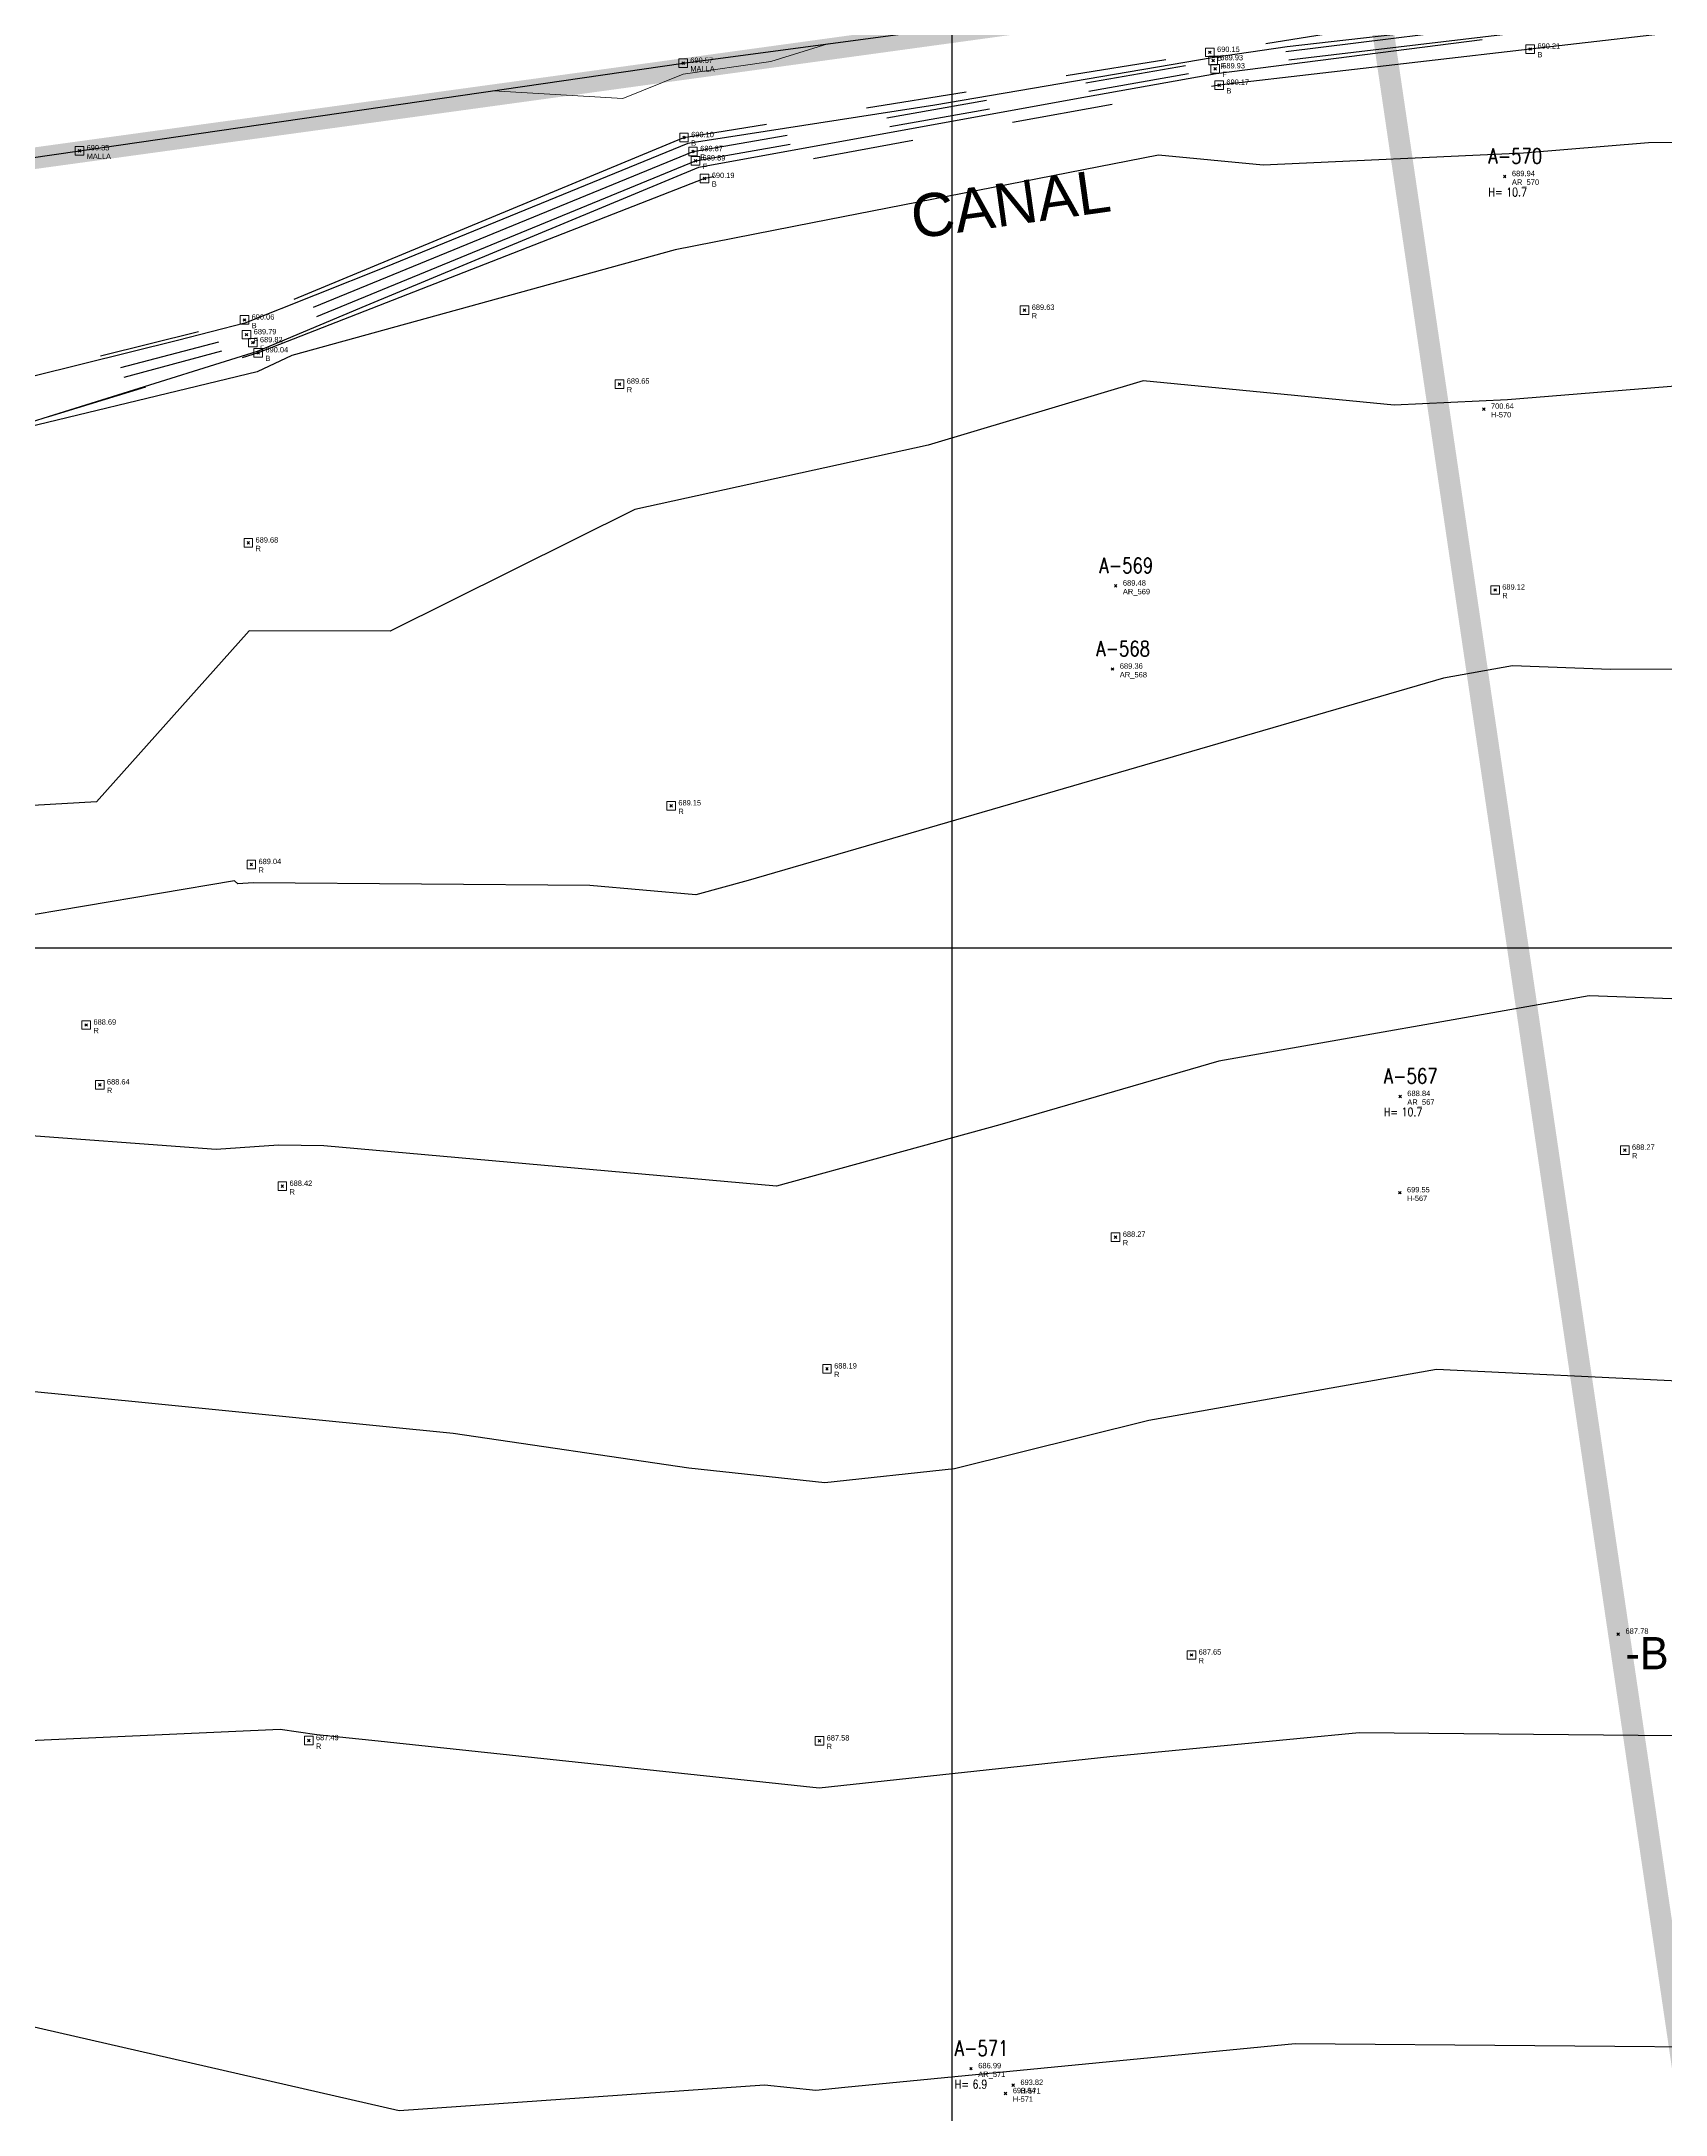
# Model space of a CAD drawing. Extents: x 350769 to 354978, y 6304672 to 6307963.
# Drawn here: x 352378.84 to 352416.58, y 6306072.88 to 6306121.06 of the extents above; entities that cross this region are included whole.
import ezdxf

# ---------------------------------------------------------------- set-up
doc = ezdxf.new("R2010")
doc.units = 0
doc.header["$PDMODE"] = 35
doc.header["$PDSIZE"] = 0.03
for name, pattern in [('4.0 - LO RECABARREN - DESNIVEL NUEVO$0$HIDDEN', [0.375, 0.25, -0.125]), ('CONTINUOS', [0]), ('DASHDOT', [1, 0.5, -0.25, 0, -0.25]), ('DASHED', [19.05, 12.7, -6.35]), ('PHANTOM', [23.5, 11.75, -2.35, 2.35, -2.35, 2.35, -2.35])]:
    doc.linetypes.add(name, pattern=pattern)
doc.layers.get('0').update_dxf_attribs({"linetype": 'CONTINUOUS'})
doc.layers.get('Defpoints').update_dxf_attribs({"linetype": 'CONTINUOUS'})
for name, color, linetype in [('02_Geo ext_Acotamiento', 7, 'CONTINUOUS'), ('02_Geo ext_Geometria', 2, 'CONTINUOUS'), ('03_S2_Pav ext_Borde vereda', 7, 'CONTINUOUS'), ('1-ARBOL H1', 7, 'CONTINUOUS'), ('1-ARBOL H2', 1, 'CONTINUOUS'), ('1-ARBOL H3', 241, 'CONTINUOUS'), ('1-ARBOL NOMBRE', 3, 'CONTINUOUS'), ('1-ARBOL PTO', 7, 'CONTINUOUS'), ('1-CANAL', 150, 'PHANTOM'), ('1-CERCO MALLA', 252, 'MALLA_LINE'), ('1-coordenadas', 8, 'CONTINUOUS'), ('1-TEXTOS', 7, 'CONTINUOUS'), ('3-CANAL FDO', 141, 'PHANTOM'), ('C-TINN', 5, 'CONTINUOUS'), ('C-TOPO-MAJR', 9, 'CONTINUOUS'), ('C-TOPO-MINR', 8, 'CONTINUOUS'), ('V-NODE-TEXT DIC 2012', 31, 'CONTINUOUS')]:
    doc.layers.add(name, color=color, linetype=linetype)
doc.layers.add('0_ASD_LINEA OFICIAL', color=253, linetype='DASHDOT', lineweight=20)
doc.layers.add('0_ASD_TOPOGRAFIA_ELEMENTOS', color=9, linetype='CONTINUOS', lineweight=5, true_color=0xbdbdbd)
doc.styles.add('A', font='arial.ttf', dxfattribs={"height": 2})
doc.styles.add('ROMANS', font='romans.shx', dxfattribs={"width": 0.65})
doc.linetypes.add('MALLA_LINE', pattern='A,0.5,-0.2,["MLL",STANDARD,S=0.1,R=0,X=-0.1,Y=-0.05],-0.25', length=0.95)
doc.dimstyles.new('Principal', dxfattribs={"dimscale": 0, "dimtxt": 2, "dimasz": 2, "dimexe": 1, "dimexo": 1, "dimtad": 1, "dimrnd": 0.05, "dimzin": 1, "dimtxsty": 'ROMANS', "dimcen": 2.5, "dimclrt": 2, "dimaunit": 2, "dimadec": 0, "dimazin": 0, "dimtfac": 1, "dimtmove": 0, "dimatfit": 3, "dimfxl": 1, "dimfxlon": 1, "dimarcsym": 0})

# ---------------------------------------------------------------- blocks, each defined once
blk = doc.blocks.new('COORDENADAS')
at = {"layer": '1-coordenadas'}
for p, q in [((220, -900.625), (220, -0.625)), ((20, -100.625), (1420, -100.625))]:
    blk.add_line(p, q, dxfattribs=at)
blk = doc.blocks.new('*D986')
at = {"layer": '02_Geo ext_Geometria', "color": 0, "lineweight": -2, "transparency": 16777216}
blk.add_line((352392.308, 6306009.746), (352389.744, 6306004.59), dxfattribs=at)
at = {"layer": '02_Geo ext_Geometria', "color": 0, "transparency": 16777216}
blk.add_solid([(352389.595, 6306004.664), (352389.893, 6306004.516), (352389.298, 6306003.694)], dxfattribs=at)
at = {"layer": 'Defpoints', "color": 0, "transparency": 16777216}
for p in [(352475.028, 6306176.051), (352389.298, 6306003.694)]:
    blk.add_point(p, dxfattribs=at)
at = {"layer": '02_Geo ext_Geometria', "color": 2, "transparency": 16777216, "insert": (352390.502, 6306008.152), "char_height": 1, "attachment_point": 5, "rotation": 63.5544, "style": 'ROMANS'}
blk.add_mtext('R192,50', dxfattribs=at)
blk = doc.blocks.new('*D988')
at = {"layer": '02_Geo ext_Geometria', "color": 0, "lineweight": -2, "transparency": 16777216}
blk.add_line((352472.874, 6305992.992), (352473.88, 6305987.322), dxfattribs=at)
at = {"layer": '02_Geo ext_Geometria', "color": 0, "transparency": 16777216}
blk.add_solid([(352474.044, 6305987.351), (352473.715, 6305987.293), (352474.054, 6305986.337)], dxfattribs=at)
at = {"layer": 'Defpoints', "color": 0, "transparency": 16777216}
for p in [(352407.41, 6306362.191), (352474.054, 6305986.337)]:
    blk.add_point(p, dxfattribs=at)
at = {"layer": '02_Geo ext_Geometria', "color": 2, "transparency": 16777216, "insert": (352474.158, 6305990.953), "char_height": 1, "attachment_point": 5, "rotation": 280.0548, "style": 'ROMANS'}
blk.add_mtext('R381,70', dxfattribs=at)
blk = doc.blocks.new('*D989')
at = {"layer": '02_Geo ext_Geometria', "color": 0, "lineweight": -2, "transparency": 16777216}
blk.add_line((352505.468, 6306000.177), (352506.958, 6305994.615), dxfattribs=at)
at = {"layer": '02_Geo ext_Geometria', "color": 0, "transparency": 16777216}
blk.add_solid([(352507.119, 6305994.658), (352506.797, 6305994.572), (352507.217, 6305993.649)], dxfattribs=at)
at = {"layer": 'Defpoints', "color": 0, "transparency": 16777216}
for p in [(352413.813, 6306342.279), (352507.217, 6305993.649)]:
    blk.add_point(p, dxfattribs=at)
at = {"layer": '02_Geo ext_Geometria', "color": 2, "transparency": 16777216, "insert": (352506.922, 6305998.256), "char_height": 1, "attachment_point": 5, "rotation": 284.9982, "style": 'ROMANS'}
blk.add_mtext('R360,95', dxfattribs=at)
blk = doc.blocks.new('*D1073')
at = {"layer": '02_Geo ext_Acotamiento', "color": 0, "lineweight": -2, "transparency": 16777216}
blk.add_line((352392.778, 6306017.485), (352390.073, 6306012.402), dxfattribs=at)
at = {"layer": '02_Geo ext_Acotamiento', "color": 0, "transparency": 16777216}
blk.add_solid([(352389.926, 6306012.48), (352390.22, 6306012.324), (352389.603, 6306011.519)], dxfattribs=at)
at = {"layer": 'Defpoints', "color": 0, "transparency": 16777216}
for p in [(352584.909, 6306378.558), (352389.603, 6306011.519)]:
    blk.add_point(p, dxfattribs=at)
at = {"layer": '02_Geo ext_Acotamiento', "color": 2, "transparency": 16777216, "insert": (352390.928, 6306015.942), "char_height": 1, "attachment_point": 5, "rotation": 61.982, "style": 'ROMANS'}
blk.add_mtext('R415,75', dxfattribs=at)
blk = doc.blocks.new('*D1074')
at = {"layer": '02_Geo ext_Acotamiento', "color": 0, "lineweight": -2, "transparency": 16777216}
blk.add_line((352522.716, 6306005.271), (352524.487, 6305999.791), dxfattribs=at)
at = {"layer": '02_Geo ext_Acotamiento', "color": 0, "transparency": 16777216}
blk.add_solid([(352524.646, 6305999.843), (352524.328, 6305999.74), (352524.794, 6305998.84)], dxfattribs=at)
at = {"layer": 'Defpoints', "color": 0, "transparency": 16777216}
for p in [(352413.813, 6306342.279), (352524.794, 6305998.84)]:
    blk.add_point(p, dxfattribs=at)
at = {"layer": '02_Geo ext_Acotamiento', "color": 2, "transparency": 16777216, "insert": (352524.266, 6306003.426), "char_height": 1, "attachment_point": 5, "rotation": 287.908, "style": 'ROMANS'}
blk.add_mtext('R360,95', dxfattribs=at)
blk = doc.blocks.new('*D1237')
at = {"layer": '02_Geo ext_Acotamiento', "color": 0, "lineweight": -2, "transparency": 16777216}
blk.add_line((352466.519, 6305991.921), (352467.427, 6305986.235), dxfattribs=at)
at = {"layer": '02_Geo ext_Acotamiento', "color": 0, "transparency": 16777216}
blk.add_solid([(352467.591, 6305986.261), (352467.262, 6305986.208), (352467.584, 6305985.247)], dxfattribs=at)
at = {"layer": 'Defpoints', "color": 0, "transparency": 16777216}
for p in [(352407.41, 6306362.191), (352467.584, 6305985.247)]:
    blk.add_point(p, dxfattribs=at)
at = {"layer": '02_Geo ext_Acotamiento', "color": 2, "transparency": 16777216, "insert": (352467.767, 6305989.86), "char_height": 1, "attachment_point": 5, "rotation": 279.07, "style": 'ROMANS'}
blk.add_mtext('R381,70', dxfattribs=at)
blk = doc.blocks.new('*D1239')
at = {"layer": '02_Geo ext_Acotamiento', "color": 0, "lineweight": -2, "transparency": 16777216}
blk.add_line((352523.108, 6305997.552), (352524.831, 6305992.057), dxfattribs=at)
at = {"layer": '02_Geo ext_Acotamiento', "color": 0, "transparency": 16777216}
blk.add_solid([(352524.99, 6305992.107), (352524.672, 6305992.007), (352525.13, 6305991.103)], dxfattribs=at)
at = {"layer": 'Defpoints', "color": 0, "transparency": 16777216}
for p in [(352405.923, 6306371.355), (352525.13, 6305991.103)]:
    blk.add_point(p, dxfattribs=at)
at = {"layer": '02_Geo ext_Acotamiento', "color": 2, "transparency": 16777216, "insert": (352524.642, 6305995.694), "char_height": 1, "attachment_point": 5, "rotation": 287.4059, "style": 'ROMANS'}
blk.add_mtext('R398,50', dxfattribs=at)
blk = doc.blocks.new('A$C27410629')
at = {"layer": '0_ASD_LINEA OFICIAL', "ltscale": 8, "const_width": 0.5}
for points in [[(244.73, 1234.105), (236.115, 1292.644), (303.894, 1301.95), (293.945, 1373.007), (205.853, 1360.912), (224.068, 1237.141)], [(110.932, 1279.578), (99.953, 1346.361), (205.853, 1360.912), (205.853, 1360.912), (224.068, 1237.141)]]:
    blk.add_lwpolyline(points, dxfattribs=at)
blk = doc.blocks.new('*D1282')
at = {"layer": '02_Geo ext_Acotamiento', "color": 0, "lineweight": -2, "transparency": 16777216}
blk.add_line((352518.423, 6306006.537), (352520.119, 6306001.034), dxfattribs=at)
at = {"layer": '02_Geo ext_Acotamiento', "color": 0, "transparency": 16777216}
blk.add_solid([(352520.278, 6306001.083), (352519.959, 6306000.985), (352520.413, 6306000.079)], dxfattribs=at)
at = {"layer": 'Defpoints', "color": 0, "transparency": 16777216}
for p in [(352411.017, 6306355.112), (352520.413, 6306000.079)]:
    blk.add_point(p, dxfattribs=at)
at = {"layer": '02_Geo ext_Acotamiento', "color": 2, "transparency": 16777216, "insert": (352519.948, 6306004.672), "char_height": 1, "attachment_point": 5, "rotation": 287.1256, "style": 'ROMANS'}
blk.add_mtext('R371,50', dxfattribs=at)
blk = doc.blocks.new('*D1283')
at = {"layer": '02_Geo ext_Acotamiento', "color": 0, "lineweight": -2, "transparency": 16777216}
blk.add_line((352520.816, 6306014.631), (352522.584, 6306009.151), dxfattribs=at)
at = {"layer": '02_Geo ext_Acotamiento', "color": 0, "transparency": 16777216}
blk.add_solid([(352522.742, 6306009.202), (352522.425, 6306009.1), (352522.891, 6306008.199)], dxfattribs=at)
at = {"layer": 'Defpoints', "color": 0, "transparency": 16777216}
for p in [(352411.026, 6306355.092), (352522.891, 6306008.199)]:
    blk.add_point(p, dxfattribs=at)
at = {"layer": '02_Geo ext_Acotamiento', "color": 2, "transparency": 16777216, "insert": (352522.365, 6306012.786), "char_height": 1, "attachment_point": 5, "rotation": 287.8732, "style": 'ROMANS'}
blk.add_mtext('R364,50', dxfattribs=at)
blk = doc.blocks.new('TOPOGRAFIA')
at = {"layer": '1-ARBOL H1', "color": 9, "lineweight": 0, "true_color": 0xbdbdbd}
for p in [(390412.838, 6303117.923), (390410.407, 6303096.545), (390400.436, 6303073.951)]:
    blk.add_point(p, dxfattribs=at)
at = {"layer": '1-ARBOL PTO', "color": 9, "lineweight": 0, "true_color": 0xbdbdbd}
for p in [(390412.838, 6303117.923), (390403.798, 6303108.408), (390403.726, 6303106.477), (390410.407, 6303096.545), (390400.436, 6303073.951)]:
    blk.add_point(p, dxfattribs=at)
at = {"layer": '1-CANAL', "color": 9, "true_color": 0xbdbdbd, "flags": 128}
for points in [[(390341.491, 6303096.954), (390353.001, 6303102.506), (390358.345, 6303104.61), (390366.564, 6303108.298), (390375.21, 6303112.509), (390383.554, 6303114.589), (390393.767, 6303118.828), (390405.987, 6303120.809), (390413.285, 6303121.972), (390423.267, 6303123.274), (390438.822, 6303125.51), (390448.39, 6303126.945), (390458.337, 6303128.025), (390467.355, 6303129.174), (390475.824, 6303130.354), (390486.185, 6303132.152), (390501.894, 6303134.182), (390516.801, 6303136.832), (390526.112, 6303138.099), (390535.41, 6303139.578), (390549.96, 6303141.08), (390562.347, 6303142.971), (390580.5, 6303145.079)], [(390580.473, 6303144.66), (390561.9, 6303141.714), (390550.031, 6303139.816), (390535.79, 6303138.493), (390526.752, 6303136.868), (390517.069, 6303135.777), (390502.108, 6303133.285), (390486.251, 6303131.392), (390475.943, 6303129.599), (390467.713, 6303128.239), (390458.614, 6303127.037), (390448.511, 6303126.081), (390438.744, 6303124.388), (390423.427, 6303122.035), (390413.432, 6303120.885), (390406.204, 6303120.045), (390394.246, 6303117.879), (390383.874, 6303113.827), (390375.987, 6303111.415), (390366.851, 6303107.292), (390359.456, 6303104.088), (390353.232, 6303101.626), (390342.112, 6303096.152), (390338.329, 6303094.336)]]:
    blk.add_lwpolyline(points, dxfattribs=at)
at = {"layer": '1-CERCO MALLA', "color": 9, "true_color": 0xbdbdbd, "flags": 128}
blk.add_lwpolyline([(390337.146, 6303112.838), (390346.232, 6303114.011), (390353.182, 6303114.927), (390362.012, 6303116.13), (390374.363, 6303117.747), (390379.719, 6303118.522), (390393.747, 6303120.555), (390405.941, 6303122.192), (390413.457, 6303123.181), (390423.332, 6303124.48), (390439.365, 6303126.73), (390451.379, 6303128.32), (390457.777, 6303129.292), (390466.702, 6303130.579), (390475.746, 6303131.789), (390486.383, 6303133.143), (390502.561, 6303135.306), (390516.962, 6303137.666), (390525.677, 6303138.744), (390534.922, 6303139.859), (390553.418, 6303142.31), (390562.45, 6303143.665), (390584.53, 6303146.839), (390590.039, 6303147.37)], dxfattribs=at)
at = {"layer": '1-coordenadas', "color": 9, "linetype": '4.0 - LO RECABARREN - DESNIVEL NUEVO$0$HIDDEN', "lineweight": 0, "ltscale": 50, "true_color": 0xbdbdbd}
for p, q in [((390400, 6302300), (390400, 6303200)), ((390200, 6303100), (390900, 6303100))]:
    blk.add_line(p, q, dxfattribs=at)
at = {"layer": '3-CANAL FDO', "color": 9, "true_color": 0xbdbdbd, "flags": 128}
for points in [[(390341.917, 6303096.779), (390353.268, 6303102.331), (390358.738, 6303104.373), (390366.667, 6303108.091), (390375.623, 6303112.159), (390383.602, 6303114.247), (390393.977, 6303118.503), (390406.064, 6303120.616), (390413.386, 6303121.528), (390423.251, 6303122.769), (390438.645, 6303125.085), (390448.767, 6303126.633), (390458.558, 6303127.596), (390467.513, 6303128.842), (390475.9, 6303130.02), (390486.283, 6303131.872), (390502.07, 6303133.877), (390516.79, 6303136.277), (390526.472, 6303137.687), (390535.538, 6303139.193), (390549.965, 6303140.646), (390562.361, 6303142.68), (390580.474, 6303145.055)], [(390341.992, 6303096.52), (390353.289, 6303102.041), (390358.96, 6303104.268), (390366.79, 6303107.866), (390375.79, 6303111.914), (390383.746, 6303114.062), (390394.034, 6303118.287), (390406.108, 6303120.427), (390413.372, 6303121.294), (390423.335, 6303122.394), (390438.751, 6303124.684), (390448.567, 6303126.368), (390458.613, 6303127.308), (390467.569, 6303128.621), (390475.666, 6303129.811), (390486.355, 6303131.631), (390502.027, 6303133.58), (390516.904, 6303136.069), (390526.67, 6303137.439), (390535.585, 6303138.967), (390549.98, 6303140.148), (390562.391, 6303142.437), (390580.45, 6303144.785)]]:
    blk.add_lwpolyline(points, dxfattribs=at)
at = {"layer": 'C-TINN', "color": 9, "linetype": 'Continuous', "lineweight": 0, "true_color": 0xbdbdbd}
for points, elevation in [([(390393.647, 6303120.455), (390393.647, 6303120.655), (390393.847, 6303120.655), (390393.847, 6303120.455), (390393.647, 6303120.455)], 690.57), ([(390405.887, 6303120.709), (390405.887, 6303120.909), (390406.087, 6303120.909), (390406.087, 6303120.709), (390405.887, 6303120.709)], 690.149), ([(390405.964, 6303120.516), (390405.964, 6303120.716), (390406.164, 6303120.716), (390406.164, 6303120.516), (390405.964, 6303120.516)], 689.931), ([(390413.332, 6303120.785), (390413.332, 6303120.985), (390413.532, 6303120.985), (390413.532, 6303120.785), (390413.332, 6303120.785)], 690.211), ([(390406.008, 6303120.327), (390406.008, 6303120.527), (390406.208, 6303120.527), (390406.208, 6303120.327), (390406.008, 6303120.327)], 689.931), ([(390406.104, 6303119.945), (390406.104, 6303120.145), (390406.304, 6303120.145), (390406.304, 6303119.945), (390406.104, 6303119.945)], 690.167), ([(390393.667, 6303118.728), (390393.667, 6303118.928), (390393.867, 6303118.928), (390393.867, 6303118.728), (390393.667, 6303118.728)], 690.095), ([(390379.619, 6303118.422), (390379.619, 6303118.622), (390379.819, 6303118.622), (390379.819, 6303118.422), (390379.619, 6303118.422)], 690.347), ([(390393.877, 6303118.403), (390393.877, 6303118.603), (390394.077, 6303118.603), (390394.077, 6303118.403), (390393.877, 6303118.403)], 689.869), ([(390393.934, 6303118.187), (390393.934, 6303118.387), (390394.134, 6303118.387), (390394.134, 6303118.187), (390393.934, 6303118.187)], 689.89), ([(390394.146, 6303117.779), (390394.146, 6303117.979), (390394.346, 6303117.979), (390394.346, 6303117.779), (390394.146, 6303117.779)], 690.188), ([(390401.581, 6303114.715), (390401.581, 6303114.915), (390401.781, 6303114.915), (390401.781, 6303114.715), (390401.581, 6303114.715)], 689.63), ([(390383.454, 6303114.489), (390383.454, 6303114.689), (390383.654, 6303114.689), (390383.654, 6303114.489), (390383.454, 6303114.489)], 690.06), ([(390383.502, 6303114.147), (390383.502, 6303114.347), (390383.702, 6303114.347), (390383.702, 6303114.147), (390383.502, 6303114.147)], 689.794), ([(390383.646, 6303113.962), (390383.646, 6303114.162), (390383.846, 6303114.162), (390383.846, 6303113.962), (390383.646, 6303113.962)], 689.818), ([(390383.774, 6303113.727), (390383.774, 6303113.927), (390383.974, 6303113.927), (390383.974, 6303113.727), (390383.774, 6303113.727)], 690.036), ([(390392.17, 6303112.999), (390392.17, 6303113.199), (390392.37, 6303113.199), (390392.37, 6303112.999), (390392.17, 6303112.999)], 689.647), ([(390383.544, 6303109.307), (390383.544, 6303109.507), (390383.744, 6303109.507), (390383.744, 6303109.307), (390383.544, 6303109.307)], 689.675), ([(390412.514, 6303108.214), (390412.514, 6303108.414), (390412.714, 6303108.414), (390412.714, 6303108.214), (390412.514, 6303108.214)], 689.115), ([(390393.37, 6303103.199), (390393.37, 6303103.399), (390393.57, 6303103.399), (390393.57, 6303103.199), (390393.37, 6303103.199)], 689.153), ([(390383.613, 6303101.835), (390383.613, 6303102.035), (390383.813, 6303102.035), (390383.813, 6303101.835), (390383.613, 6303101.835)], 689.035), ([(390379.778, 6303098.104), (390379.778, 6303098.304), (390379.978, 6303098.304), (390379.978, 6303098.104), (390379.778, 6303098.104)], 688.689), ([(390380.091, 6303096.714), (390380.091, 6303096.914), (390380.291, 6303096.914), (390380.291, 6303096.714), (390380.091, 6303096.714)], 688.637), ([(390415.529, 6303095.196), (390415.529, 6303095.396), (390415.729, 6303095.396), (390415.729, 6303095.196), (390415.529, 6303095.196)], 688.266), ([(390384.334, 6303094.357), (390384.334, 6303094.557), (390384.534, 6303094.557), (390384.534, 6303094.357), (390384.334, 6303094.357)], 688.422), ([(390403.697, 6303093.173), (390403.697, 6303093.373), (390403.897, 6303093.373), (390403.897, 6303093.173), (390403.697, 6303093.173)], 688.27), ([(390396.99, 6303090.113), (390396.99, 6303090.313), (390397.19, 6303090.313), (390397.19, 6303090.113), (390396.99, 6303090.113)], 688.186), ([(390405.458, 6303083.464), (390405.458, 6303083.664), (390405.658, 6303083.664), (390405.658, 6303083.464), (390405.458, 6303083.464)], 687.654), ([(390384.948, 6303081.474), (390384.948, 6303081.674), (390385.148, 6303081.674), (390385.148, 6303081.474), (390384.948, 6303081.474)], 687.489), ([(390396.816, 6303081.468), (390396.816, 6303081.668), (390397.016, 6303081.668), (390397.016, 6303081.468), (390396.816, 6303081.468)], 687.578)]:
    blk.add_lwpolyline(points, dxfattribs=dict(at, elevation=elevation))
for p in [(390405.987, 6303120.809, 690.149), (390413.432, 6303120.885, 690.211), (390393.747, 6303120.555, 690.57), (390406.064, 6303120.616, 689.931), (390406.108, 6303120.427, 689.931), (390406.204, 6303120.045, 690.167), (390393.767, 6303118.828, 690.095), (390379.719, 6303118.522, 690.347), (390393.977, 6303118.503, 689.869), (390394.034, 6303118.287, 689.89), (390394.246, 6303117.879, 690.188), (390383.554, 6303114.589, 690.06), (390401.681, 6303114.815, 689.63), (390383.602, 6303114.247, 689.794), (390383.746, 6303114.062, 689.818), (390383.874, 6303113.827, 690.036), (390392.27, 6303113.099, 689.647), (390383.644, 6303109.407, 689.675), (390412.614, 6303108.314, 689.115), (390393.47, 6303103.299, 689.153), (390383.713, 6303101.935, 689.035), (390379.878, 6303098.204, 688.689), (390380.191, 6303096.814, 688.637), (390415.629, 6303095.296, 688.266), (390384.434, 6303094.457, 688.422), (390403.797, 6303093.273, 688.27), (390397.09, 6303090.213, 688.186), (390405.558, 6303083.564, 687.654), (390385.048, 6303081.574, 687.489), (390396.916, 6303081.568, 687.578)]:
    blk.add_point(p, dxfattribs=at)
at = {"layer": 'C-TOPO-MAJR', "color": 9, "linetype": 'Continuous', "lineweight": -3, "true_color": 0xbdbdbd}
for points, elevation in [([(390438.367, 6303121.347), (390427.965, 6303119.33), (390423.925, 6303118.76), (390416.183, 6303118.702), (390413.275, 6303118.465), (390407.222, 6303118.183), (390404.797, 6303118.419), (390396.751, 6303116.847), (390393.559, 6303116.218), (390384.651, 6303113.76), (390383.851, 6303113.386), (390377.114, 6303111.76), (390383.853, 6303113.866), (390386.379, 6303114.927), (390394.112, 6303118.136), (390402.923, 6303119.743), (390406.136, 6303120.315), (390412.311, 6303121.109)], 690), ([(390413.375, 6303121.575), (390407.782, 6303120.939), (390406.04, 6303120.677), (390399.596, 6303119.582), (390393.855, 6303118.691), (390386.828, 6303115.819), (390383.565, 6303114.512), (390381.999, 6303114.113), (390375.283, 6303112.447), (390374.333, 6303112.055), (390373.347, 6303111.602), (390369.349, 6303110.869), (390365.206, 6303109.906), (390360.349, 6303109.097), (390355.59, 6303109.219), (390351.102, 6303108.551), (390346.948, 6303107.994), (390343.893, 6303107.987), (390339.176, 6303107.031), (390332.835, 6303106.497), (390329.142, 6303105.952), (390321.542, 6303105.535)], 690), ([(390419.183, 6303081.663), (390409.454, 6303081.757), (390403.661, 6303081.197), (390396.905, 6303080.471), (390386.515, 6303081.573), (390385.238, 6303081.71), (390384.386, 6303081.836), (390369.977, 6303081.181)], 687.5)]:
    blk.add_lwpolyline(points, dxfattribs=dict(at, elevation=elevation))
at = {"layer": 'C-TOPO-MINR', "color": 9, "linetype": 'Continuous', "lineweight": 0, "true_color": 0xbdbdbd, "elevation": 690.5}
blk.add_lwpolyline([(390389.344, 6303119.917), (390392.348, 6303119.736), (390393.75, 6303120.3), (390395.782, 6303120.597), (390397.108, 6303121.006)], dxfattribs=at)
at = {"layer": 'C-TOPO-MINR', "color": 9, "linetype": 'Continuous', "lineweight": -3, "true_color": 0xbdbdbd}
for points, elevation in [([(390422.702, 6303113.53), (390412.901, 6303112.73), (390410.268, 6303112.607), (390404.441, 6303113.174), (390399.443, 6303111.676), (390392.627, 6303110.183), (390386.938, 6303107.359), (390383.663, 6303107.364), (390380.118, 6303103.393), (390369.479, 6303102.777)], 689.5), ([(390425.787, 6303106.492), (390415.297, 6303106.468), (390413.022, 6303106.551), (390411.414, 6303106.267), (390395.259, 6303101.562), (390394.043, 6303101.229), (390391.579, 6303101.448), (390383.754, 6303101.508), (390383.403, 6303101.485), (390383.325, 6303101.558), (390374.598, 6303100.079)], 689), ([(390426.964, 6303098.442), (390414.798, 6303098.884), (390406.197, 6303097.367), (390401.107, 6303095.885), (390395.915, 6303094.462), (390385.398, 6303095.4), (390384.342, 6303095.409), (390382.895, 6303095.312), (390377.859, 6303095.683)], 688.5), ([(390417.021, 6303089.923), (390411.252, 6303090.197), (390404.569, 6303089.017), (390400.051, 6303087.888), (390397.037, 6303087.568), (390393.876, 6303087.908), (390388.401, 6303088.714), (390378.207, 6303089.722)], 688), ([(390419.104, 6303074.435), (390407.971, 6303074.524), (390397.503, 6303073.511), (390396.834, 6303073.439), (390395.635, 6303073.567), (390387.152, 6303072.967), (390377.004, 6303075.295)], 687)]:
    blk.add_lwpolyline(points, dxfattribs=dict(at, elevation=elevation))
at = {"layer": 'V-NODE-TEXT DIC 2012', "color": 9, "lineweight": 0, "true_color": 0xbdbdbd}
for p in [(390405.987, 6303120.809), (390413.432, 6303120.885), (390393.747, 6303120.555), (390406.064, 6303120.616), (390406.108, 6303120.427), (390406.204, 6303120.045), (390393.767, 6303118.828), (390379.719, 6303118.522), (390393.977, 6303118.503), (390394.034, 6303118.287), (390394.246, 6303117.879), (390412.838, 6303117.923), (390383.554, 6303114.589), (390401.681, 6303114.815), (390383.602, 6303114.247), (390383.746, 6303114.062), (390383.874, 6303113.827), (390392.27, 6303113.099), (390412.353, 6303112.517), (390383.644, 6303109.407), (390403.798, 6303108.408), (390412.614, 6303108.314), (390403.726, 6303106.477), (390393.47, 6303103.299), (390383.713, 6303101.935), (390379.878, 6303098.204), (390380.191, 6303096.814), (390410.407, 6303096.545), (390415.629, 6303095.296), (390384.434, 6303094.457), (390410.401, 6303094.307), (390403.797, 6303093.273), (390397.09, 6303090.213), (390415.477, 6303084.049), (390405.558, 6303083.564), (390385.048, 6303081.574), (390396.916, 6303081.568), (390400.436, 6303073.951), (390401.418, 6303073.564), (390401.241, 6303073.372)]:
    blk.add_point(p, dxfattribs=at)
at = {"layer": '1-ARBOL H2', "color": 9, "lineweight": 0, "true_color": 0xbdbdbd, "style": 'ROMANS', "width": 0.8}
for p in [(390412.461, 6303117.461), (390410.03, 6303096.083), (390400.059, 6303073.489)]:
    blk.add_text('H=', height=0.2, dxfattribs=at).set_placement(p)
at = {"layer": '1-ARBOL H3', "color": 9, "lineweight": 0, "true_color": 0xbdbdbd, "style": 'ROMANS', "width": 0.8}
for s, p in [('10.7', (390412.874, 6303117.461)), ('10.7', (390410.443, 6303096.083)), ('6.9', (390400.472, 6303073.489))]:
    blk.add_text(s, height=0.2, dxfattribs=at).set_placement(p)
at = {"layer": '1-ARBOL NOMBRE', "color": 9, "lineweight": 0, "true_color": 0xbdbdbd, "style": 'ROMANS', "width": 0.8}
for s, p in [('A-570', (390412.461, 6303118.223)), ('A-569', (390403.421, 6303108.708)), ('A-568', (390403.349, 6303106.777)), ('A-567', (390410.03, 6303096.845)), ('A-571', (390400.059, 6303074.251))]:
    blk.add_text(s, height=0.35, dxfattribs=at).set_placement(p)
at = {"layer": '1-TEXTOS', "color": 9, "lineweight": 0, "true_color": 0xbdbdbd, "style": 'A'}
blk.add_text('CANAL', height=1, rotation=7.9955, dxfattribs=at).set_placement((390399.116, 6303116.471))
at = {"layer": 'V-NODE-TEXT DIC 2012', "color": 9, "lineweight": 0, "true_color": 0xbdbdbd}
for s, height, p in [('690.57', 0.125, (390393.914, 6303120.563)), ('690.15', 0.125, (390406.154, 6303120.817)), ('B', 0.125, (390406.154, 6303120.617)), ('689.93', 0.125, (390406.231, 6303120.624)), ('690.21', 0.125, (390413.599, 6303120.893)), ('B', 0.125, (390413.599, 6303120.693)), ('MALLA', 0.125, (390393.914, 6303120.363)), ('F', 0.125, (390406.231, 6303120.424)), ('689.93', 0.125, (390406.275, 6303120.435)), ('F', 0.125, (390406.275, 6303120.235)), ('690.17', 0.125, (390406.371, 6303120.053)), ('B', 0.125, (390406.371, 6303119.853)), ('690.10', 0.125, (390393.934, 6303118.836)), ('B', 0.125, (390393.934, 6303118.636)), ('690.35', 0.125, (390379.886, 6303118.53)), ('MALLA', 0.125, (390379.886, 6303118.33)), ('689.87', 0.125, (390394.144, 6303118.511)), ('F', 0.125, (390394.144, 6303118.311)), ('689.89', 0.125, (390394.201, 6303118.295)), ('F', 0.125, (390394.201, 6303118.095)), ('690.19', 0.125, (390394.413, 6303117.887)), ('B', 0.125, (390394.413, 6303117.687)), ('AR_570', 0.127, (390413.005, 6303117.728)), ('689.94', 0.127, (390413.005, 6303117.93)), ('689.63', 0.125, (390401.848, 6303114.823)), ('690.06', 0.125, (390383.721, 6303114.597)), ('B', 0.125, (390383.721, 6303114.397)), ('R', 0.125, (390401.848, 6303114.623)), ('689.79', 0.125, (390383.769, 6303114.255)), ('F', 0.125, (390383.769, 6303114.055)), ('689.82', 0.125, (390383.913, 6303114.07)), ('F', 0.125, (390383.913, 6303113.87)), ('690.04', 0.125, (390384.041, 6303113.835)), ('B', 0.125, (390384.041, 6303113.635)), ('689.65', 0.125, (390392.437, 6303113.107)), ('R', 0.125, (390392.437, 6303112.907)), ('700.64', 0.125, (390412.52, 6303112.525)), ('H-570', 0.125, (390412.52, 6303112.325)), ('689.68', 0.125, (390383.811, 6303109.415)), ('R', 0.125, (390383.811, 6303109.215)), ('AR_569', 0.127, (390403.965, 6303108.213)), ('689.48', 0.127, (390403.965, 6303108.415)), ('689.12', 0.125, (390412.781, 6303108.322)), ('R', 0.125, (390412.781, 6303108.122)), ('AR_568', 0.127, (390403.893, 6303106.282)), ('689.36', 0.127, (390403.893, 6303106.484)), ('689.15', 0.125, (390393.637, 6303103.307)), ('R', 0.125, (390393.637, 6303103.107)), ('689.04', 0.125, (390383.88, 6303101.943)), ('R', 0.125, (390383.88, 6303101.743)), ('688.69', 0.125, (390380.045, 6303098.212)), ('R', 0.125, (390380.045, 6303098.012)), ('688.64', 0.125, (390380.358, 6303096.822)), ('R', 0.125, (390380.358, 6303096.622)), ('688.84', 0.127, (390410.574, 6303096.552)), ('AR_567', 0.127, (390410.574, 6303096.35)), ('688.27', 0.125, (390415.796, 6303095.304)), ('R', 0.125, (390415.796, 6303095.104)), ('688.42', 0.125, (390384.601, 6303094.465)), ('R', 0.125, (390384.601, 6303094.265)), ('699.55', 0.125, (390410.568, 6303094.315)), ('H-567', 0.125, (390410.568, 6303094.115)), ('688.27', 0.125, (390403.964, 6303093.281)), ('R', 0.125, (390403.964, 6303093.081)), ('688.19', 0.125, (390397.257, 6303090.221)), ('R', 0.125, (390397.257, 6303090.021)), ('687.78', 0.127, (390415.644, 6303084.056)), ('687.65', 0.125, (390405.725, 6303083.572)), ('-B12', 0.75, (390415.644, 6303083.231)), ('R', 0.125, (390405.725, 6303083.372)), ('687.49', 0.125, (390385.215, 6303081.582)), ('687.58', 0.125, (390397.083, 6303081.576)), ('R', 0.125, (390385.215, 6303081.382)), ('R', 0.125, (390397.083, 6303081.376)), ('686.99', 0.127, (390400.603, 6303073.958)), ('AR_571', 0.127, (390400.603, 6303073.756)), ('693.94', 0.125, (390401.408, 6303073.38)), ('693.82', 0.125, (390401.585, 6303073.572)), ('H-571', 0.125, (390401.585, 6303073.372)), ('H-571', 0.125, (390401.408, 6303073.18))]:
    blk.add_text(s, height=height, dxfattribs=at).set_placement(p)

msp = doc.modelspace()

# ---------------------------------------------------------------- linework, layer by layer
at = {"layer": '1-CERCO MALLA', "ltscale": 6, "flags": 128}
msp.add_lwpolyline([(352337.146, 6306112.838), (352346.232, 6306114.011), (352353.182, 6306114.927), (352362.012, 6306116.13), (352374.363, 6306117.747), (352379.719, 6306118.522), (352393.747, 6306120.555), (352405.941, 6306122.192), (352413.457, 6306123.181), (352423.332, 6306124.48), (352439.365, 6306126.73), (352451.379, 6306128.32), (352457.777, 6306129.292), (352466.702, 6306130.579), (352475.746, 6306131.789), (352486.383, 6306133.143), (352502.561, 6306135.306), (352516.962, 6306137.666), (352525.677, 6306138.744), (352534.922, 6306139.859), (352553.418, 6306142.31), (352562.45, 6306143.665), (352584.53, 6306146.839), (352590.039, 6306147.37)], dxfattribs=at)

# ---------------------------------------------------------------- block references
at = {"color": 252, "linetype": 'DASHED'}
msp.add_blockref('COORDENADAS', (352180, 6306200.625), dxfattribs=at)
at = {"layer": '03_S2_Pav ext_Borde vereda', "linetype": 'Continuous'}
msp.add_blockref('A$C27410629', (352203.962, 6304761.714), dxfattribs=at)

# ---------------------------------------------------------------- dimensions: what is measured, and where the dimension line sits
at = {"layer": '02_Geo ext_Acotamiento'}
for center, mpoint, override, picture, middle in [((352584.909, 6306378.558), (352389.603, 6306011.519), {"dimscale": 0, "dimaunit": 0, "dimfxl": 0.22, "dimarcsym": 1}, '*D1073', (352391.73, 6306015.515)), ((352405.923, 6306371.355), (352525.13, 6305991.103), {"dimscale": 0, "dimaunit": 0, "dimfxl": 0.22, "dimarcsym": 1}, '*D1239', (352523.776, 6305995.422)), ((352407.41, 6306362.191), (352467.584, 6305985.247), {"dimscale": 0, "dimfxl": 0.22}, '*D1237', (352466.871, 6305989.717)), ((352411.017, 6306355.1124), (352520.4132, 6306000.0786), {"dimscale": 0, "dimfxl": 0.22}, '*D1282', (352519.0802, 6306004.4047)), ((352411.026, 6306355.092), (352522.891, 6306008.199), {"dimscale": 0, "dimfxl": 0.22}, '*D1283', (352521.501, 6306012.508)), ((352413.813, 6306342.279), (352524.794, 6305998.84), {"dimscale": 0, "dimaunit": 0, "dimfxl": 0.22, "dimarcsym": 1}, '*D1074', (352523.402, 6306003.147))]:
    dim = msp.add_radius_dim(center=center, mpoint=mpoint, dimstyle='Principal', override=override, dxfattribs=at)
    dim.commit()
    dim.dimension.update_dxf_attribs({"geometry": picture, "text_midpoint": middle, "dimtype": 164})
at = {"layer": '02_Geo ext_Geometria'}
for center, mpoint, picture, middle in [((352407.41, 6306362.191), (352474.054, 6305986.337), '*D988', (352473.264, 6305990.794)), ((352413.813, 6306342.279), (352507.217, 6305993.649), '*D989', (352506.045, 6305998.021)), ((352475.028, 6306176.051), (352389.298, 6306003.694), '*D986', (352391.314, 6306007.748))]:
    dim = msp.add_radius_dim(center=center, mpoint=mpoint, dimstyle='Principal', override={"dimscale": 0, "dimaunit": 0, "dimfxl": 0.22, "dimarcsym": 1}, dxfattribs=at)
    dim.commit()
    dim.dimension.update_dxf_attribs({"geometry": picture, "text_midpoint": middle, "dimtype": 164})

# ---------------------------------------------------------------- next in the draw order: block references
at = {"layer": '0_ASD_TOPOGRAFIA_ELEMENTOS', "color": 30, "true_color": 0xf26507}
msp.add_blockref('TOPOGRAFIA', (-38000, 3000), dxfattribs=at)

doc.saveas('drawing.dxf')
